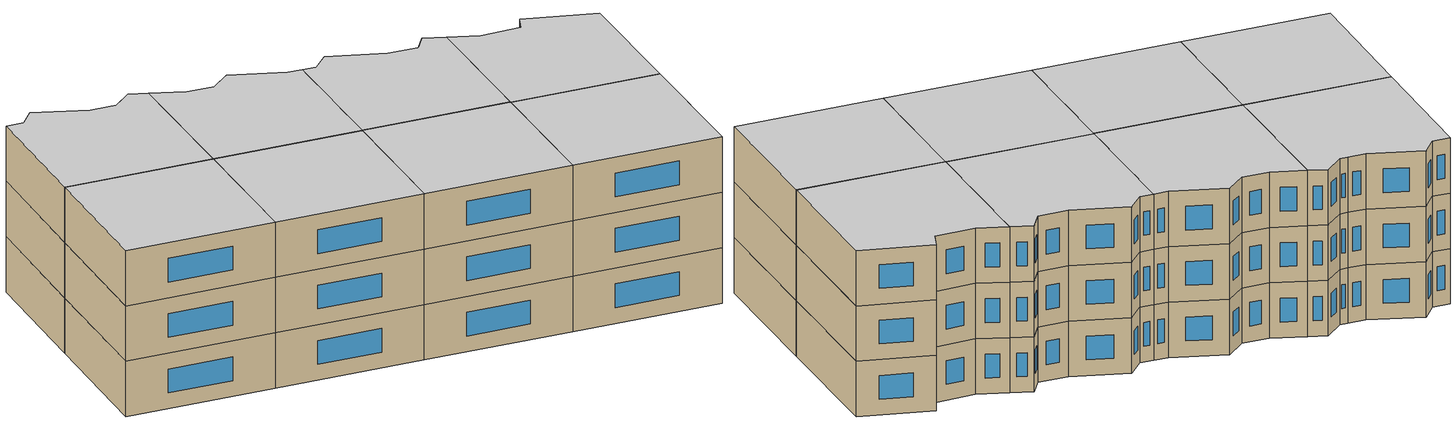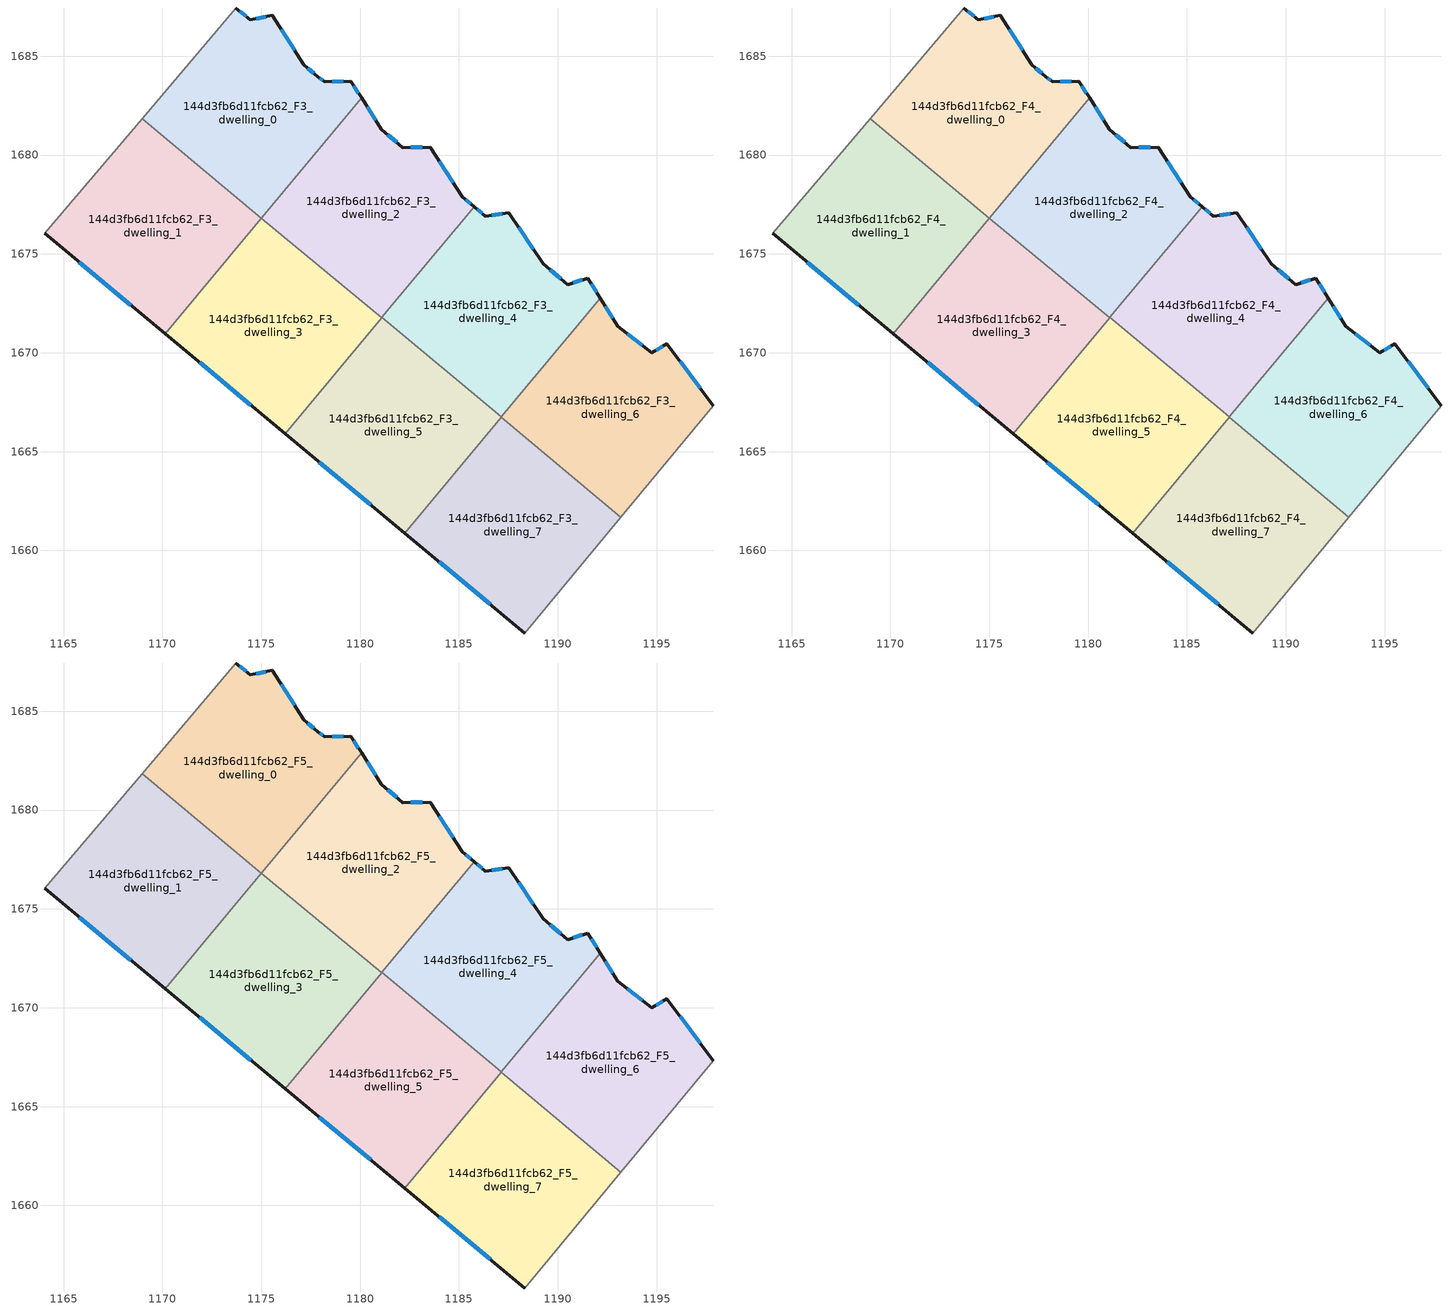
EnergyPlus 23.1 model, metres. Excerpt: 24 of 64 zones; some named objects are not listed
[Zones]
144d3fb6d11fcb62_F3_dwelling_0
 floor to 144d3fb6d11fcb62_F2_dwelling_0 (EU_floor_Construction): 1179.53,1683.74 1180.07,1682.89 1175.01,1676.82 1168.97,1681.85 1173.71,1687.44 1174.43,1686.84 1175.54,1687.08 1177.15,1684.58 1177.87,1683.97 1178.2,1683.7 z9
 wall outside (EU_wall_Construction): 1180.07,1682.89 1179.53,1683.74 1178.2,1683.7 1177.87,1683.97 1177.15,1684.58 1175.54,1687.08 1174.43,1686.84 1173.71,1687.44 z9:12
 wall to 144d3fb6d11fcb62_F3_dwelling_2 (EU_wall_Construction): 1175.01,1676.82 1180.07,1682.89 z9:12
 wall to 144d3fb6d11fcb62_F3_dwelling_1 (EU_wall_Construction): 1168.97,1681.85 1175.01,1676.82 z9:12
 wall adiabatic (EU_wall_Construction): 1173.71,1687.44 1168.97,1681.85 z9:12
 window (EU_Window_Construction): 1178.11,1683.78 1177.96,1683.89 / 1179.15,1683.73 1178.58,1683.71 / 1179.92,1683.14 1179.69,1683.5 / 1174.23,1687.01 1173.92,1687.27 / 1175.23,1687.01 1174.75,1686.91 / 1176.69,1685.29 1176,1686.37 / 1177.66,1684.14 1177.35,1684.41 z9.86:11.14
144d3fb6d11fcb62_F3_dwelling_1
 floor to 144d3fb6d11fcb62_F2_dwelling_1 (EU_floor_Construction): 1175.01,1676.82 1170.14,1670.96 1164.04,1676.04 1168.97,1681.85 z9
 wall outside (EU_wall_Construction): 1164.04,1676.04 1170.14,1670.96 z9:12
 wall to 144d3fb6d11fcb62_F3_dwelling_3 (EU_wall_Construction): 1170.14,1670.96 1175.01,1676.82 z9:12
 wall adiabatic (EU_wall_Construction): 1168.97,1681.85 1164.04,1676.04 z9:12
 window (EU_Window_Construction): 1165.79,1674.59 1168.4,1672.42 z9.86:11.14
144d3fb6d11fcb62_F3_dwelling_2
 floor to 144d3fb6d11fcb62_F2_dwelling_2 (EU_floor_Construction): 1183.54,1680.41 1185.17,1677.89 1185.77,1677.39 1181.08,1671.76 1175.01,1676.82 1180.07,1682.89 1181.08,1681.31 1182.17,1680.38 z9
 wall outside (EU_wall_Construction): 1185.77,1677.39 1185.17,1677.89 1183.54,1680.41 1182.17,1680.38 1181.08,1681.31 1180.07,1682.89 z9:12
 wall to 144d3fb6d11fcb62_F3_dwelling_3 (EU_wall_Construction): 1175.01,1676.82 1181.08,1671.76 z9:12
 wall to 144d3fb6d11fcb62_F3_dwelling_4 (EU_wall_Construction): 1181.1,1671.79 1185.77,1677.39 z9:12
 wall to 144d3fb6d11fcb62_F3_dwelling_5 (EU_wall_Construction): 1181.08,1671.76 1181.1,1671.79 z9:12
 window (EU_Window_Construction): 1185.6,1677.53 1185.34,1677.75 / 1180.79,1681.76 1180.36,1682.44 / 1181.86,1680.65 1181.39,1681.04 / 1183.15,1680.4 1182.56,1680.39 / 1184.71,1678.61 1184,1679.69 z9.86:11.14
144d3fb6d11fcb62_F3_dwelling_3
 floor to 144d3fb6d11fcb62_F2_dwelling_3 (EU_floor_Construction): 1181.08,1671.76 1176.21,1665.91 1170.14,1670.96 1175.01,1676.82 z9
 wall outside (EU_wall_Construction): 1170.14,1670.96 1176.21,1665.91 z9:12
 wall to 144d3fb6d11fcb62_F3_dwelling_5 (EU_wall_Construction): 1176.21,1665.91 1181.08,1671.76 z9:12
 window (EU_Window_Construction): 1171.88,1669.52 1174.48,1667.36 z9.86:11.14
144d3fb6d11fcb62_F3_dwelling_4
 floor to 144d3fb6d11fcb62_F2_dwelling_4 (EU_floor_Construction): 1191.52,1673.78 1192.15,1672.76 1187.15,1666.75 1181.1,1671.79 1185.77,1677.39 1186.33,1676.92 1187.52,1677.08 1189.25,1674.49 1190.5,1673.45 z9
 wall outside (EU_wall_Construction): 1192.15,1672.76 1191.52,1673.78 1190.5,1673.45 1189.25,1674.49 1187.52,1677.08 1186.33,1676.92 1185.77,1677.39 z9:12
 wall to 144d3fb6d11fcb62_F3_dwelling_5 (EU_wall_Construction): 1181.1,1671.79 1187.15,1666.75 z9:12
 wall to 144d3fb6d11fcb62_F3_dwelling_6 (EU_wall_Construction): 1187.15,1666.75 1192.15,1672.76 z9:12
 window (EU_Window_Construction): 1191.23,1673.68 1190.79,1673.54 / 1191.97,1673.05 1191.7,1673.49 / 1186.17,1677.05 1185.93,1677.26 / 1187.18,1677.04 1186.67,1676.97 / 1188.76,1675.23 1188.02,1676.34 / 1190.14,1673.75 1189.61,1674.2 z9.86:11.14
144d3fb6d11fcb62_F3_dwelling_5
 floor to 144d3fb6d11fcb62_F2_dwelling_5 (EU_floor_Construction): 1187.15,1666.75 1182.26,1660.88 1176.21,1665.91 1181.1,1671.79 z9
 wall outside (EU_wall_Construction): 1176.21,1665.91 1182.26,1660.88 z9:12
 wall to 144d3fb6d11fcb62_F3_dwelling_7 (EU_wall_Construction): 1182.26,1660.88 1187.13,1666.73 z9:12
 wall to 144d3fb6d11fcb62_F3_dwelling_6 (EU_wall_Construction): 1187.13,1666.73 1187.15,1666.75 z9:12
 window (EU_Window_Construction): 1177.94,1664.47 1180.53,1662.32 z9.86:11.14
144d3fb6d11fcb62_F3_dwelling_6
 floor to 144d3fb6d11fcb62_F2_dwelling_6 (EU_floor_Construction): 1195.52,1670.46 1197.87,1667.31 1193.19,1661.68 1187.13,1666.73 1192.15,1672.76 1193.03,1671.35 1194.76,1670 z9
 wall outside (EU_wall_Construction): 1197.87,1667.31 1195.52,1670.46 1194.76,1670 1193.03,1671.35 1192.15,1672.76 z9:12
 wall adiabatic (EU_wall_Construction): 1193.19,1661.68 1197.87,1667.31 z9:12
 wall to 144d3fb6d11fcb62_F3_dwelling_7 (EU_wall_Construction): 1187.13,1666.73 1193.19,1661.68 z9:12
 window (EU_Window_Construction): 1192.78,1671.75 1192.4,1672.36 / 1194.27,1670.38 1193.52,1670.96 / 1195.3,1670.33 1194.98,1670.13 / 1197.2,1668.21 1196.19,1669.56 z9.86:11.14
144d3fb6d11fcb62_F3_dwelling_7
 floor to 144d3fb6d11fcb62_F2_dwelling_7 (EU_floor_Construction): 1193.19,1661.68 1188.33,1655.83 1182.26,1660.88 1187.13,1666.73 z9
 wall outside (EU_wall_Construction): 1182.26,1660.88 1188.33,1655.83 z9:12
 wall adiabatic (EU_wall_Construction): 1188.33,1655.83 1193.19,1661.68 z9:12
 window (EU_Window_Construction): 1183.99,1659.44 1186.59,1657.27 z9.86:11.14
144d3fb6d11fcb62_F4_dwelling_0
 floor to 144d3fb6d11fcb62_F3_dwelling_0 (EU_floor_Construction): 1179.53,1683.74 1180.07,1682.89 1175.01,1676.82 1168.97,1681.85 1173.71,1687.44 1174.43,1686.84 1175.54,1687.08 1177.15,1684.58 1177.87,1683.97 1178.2,1683.7 z12
 wall outside (EU_wall_Construction): 1180.07,1682.89 1179.53,1683.74 1178.2,1683.7 1177.87,1683.97 1177.15,1684.58 1175.54,1687.08 1174.43,1686.84 1173.71,1687.44 z12:15
 wall to 144d3fb6d11fcb62_F4_dwelling_2 (EU_wall_Construction): 1175.01,1676.82 1180.07,1682.89 z12:15
 wall to 144d3fb6d11fcb62_F4_dwelling_1 (EU_wall_Construction): 1168.97,1681.85 1175.01,1676.82 z12:15
 wall adiabatic (EU_wall_Construction): 1173.71,1687.44 1168.97,1681.85 z12:15
 window (EU_Window_Construction): 1178.11,1683.78 1177.96,1683.89 / 1179.15,1683.73 1178.58,1683.71 / 1179.92,1683.14 1179.69,1683.5 / 1174.23,1687.01 1173.92,1687.27 / 1175.23,1687.01 1174.75,1686.91 / 1176.69,1685.29 1176,1686.37 / 1177.66,1684.14 1177.35,1684.41 z12.86:14.14
144d3fb6d11fcb62_F4_dwelling_1
 floor to 144d3fb6d11fcb62_F3_dwelling_1 (EU_floor_Construction): 1175.01,1676.82 1170.14,1670.96 1164.04,1676.04 1168.97,1681.85 z12
 wall outside (EU_wall_Construction): 1164.04,1676.04 1170.14,1670.96 z12:15
 wall to 144d3fb6d11fcb62_F4_dwelling_3 (EU_wall_Construction): 1170.14,1670.96 1175.01,1676.82 z12:15
 wall adiabatic (EU_wall_Construction): 1168.97,1681.85 1164.04,1676.04 z12:15
 window (EU_Window_Construction): 1165.79,1674.59 1168.4,1672.42 z12.86:14.14
144d3fb6d11fcb62_F4_dwelling_2
 floor to 144d3fb6d11fcb62_F3_dwelling_2 (EU_floor_Construction): 1183.54,1680.41 1185.17,1677.89 1185.77,1677.39 1181.08,1671.76 1175.01,1676.82 1180.07,1682.89 1181.08,1681.31 1182.17,1680.38 z12
 wall outside (EU_wall_Construction): 1185.77,1677.39 1185.17,1677.89 1183.54,1680.41 1182.17,1680.38 1181.08,1681.31 1180.07,1682.89 z12:15
 wall to 144d3fb6d11fcb62_F4_dwelling_3 (EU_wall_Construction): 1175.01,1676.82 1181.08,1671.76 z12:15
 wall to 144d3fb6d11fcb62_F4_dwelling_4 (EU_wall_Construction): 1181.1,1671.79 1185.77,1677.39 z12:15
 wall to 144d3fb6d11fcb62_F4_dwelling_5 (EU_wall_Construction): 1181.08,1671.76 1181.1,1671.79 z12:15
 window (EU_Window_Construction): 1185.6,1677.53 1185.34,1677.75 / 1180.79,1681.76 1180.36,1682.44 / 1181.86,1680.65 1181.39,1681.04 / 1183.15,1680.4 1182.56,1680.39 / 1184.71,1678.61 1184,1679.69 z12.86:14.14
144d3fb6d11fcb62_F4_dwelling_3
 floor to 144d3fb6d11fcb62_F3_dwelling_3 (EU_floor_Construction): 1181.08,1671.76 1176.21,1665.91 1170.14,1670.96 1175.01,1676.82 z12
 wall outside (EU_wall_Construction): 1170.14,1670.96 1176.21,1665.91 z12:15
 wall to 144d3fb6d11fcb62_F4_dwelling_5 (EU_wall_Construction): 1176.21,1665.91 1181.08,1671.76 z12:15
 window (EU_Window_Construction): 1171.88,1669.52 1174.48,1667.36 z12.86:14.14
144d3fb6d11fcb62_F4_dwelling_4
 floor to 144d3fb6d11fcb62_F3_dwelling_4 (EU_floor_Construction): 1191.52,1673.78 1192.15,1672.76 1187.15,1666.75 1181.1,1671.79 1185.77,1677.39 1186.33,1676.92 1187.52,1677.08 1189.25,1674.49 1190.5,1673.45 z12
 wall outside (EU_wall_Construction): 1192.15,1672.76 1191.52,1673.78 1190.5,1673.45 1189.25,1674.49 1187.52,1677.08 1186.33,1676.92 1185.77,1677.39 z12:15
 wall to 144d3fb6d11fcb62_F4_dwelling_5 (EU_wall_Construction): 1181.1,1671.79 1187.15,1666.75 z12:15
 wall to 144d3fb6d11fcb62_F4_dwelling_6 (EU_wall_Construction): 1187.15,1666.75 1192.15,1672.76 z12:15
 window (EU_Window_Construction): 1191.23,1673.68 1190.79,1673.54 / 1191.97,1673.05 1191.7,1673.49 / 1186.17,1677.05 1185.93,1677.26 / 1187.18,1677.04 1186.67,1676.97 / 1188.76,1675.23 1188.02,1676.34 / 1190.14,1673.75 1189.61,1674.2 z12.86:14.14
144d3fb6d11fcb62_F4_dwelling_5
 floor to 144d3fb6d11fcb62_F3_dwelling_5 (EU_floor_Construction): 1187.15,1666.75 1182.26,1660.88 1176.21,1665.91 1181.1,1671.79 z12
 wall outside (EU_wall_Construction): 1176.21,1665.91 1182.26,1660.88 z12:15
 wall to 144d3fb6d11fcb62_F4_dwelling_7 (EU_wall_Construction): 1182.26,1660.88 1187.13,1666.73 z12:15
 wall to 144d3fb6d11fcb62_F4_dwelling_6 (EU_wall_Construction): 1187.13,1666.73 1187.15,1666.75 z12:15
 window (EU_Window_Construction): 1177.94,1664.47 1180.53,1662.32 z12.86:14.14
144d3fb6d11fcb62_F4_dwelling_6
 floor to 144d3fb6d11fcb62_F3_dwelling_6 (EU_floor_Construction): 1195.52,1670.46 1197.87,1667.31 1193.19,1661.68 1187.13,1666.73 1192.15,1672.76 1193.03,1671.35 1194.76,1670 z12
 wall outside (EU_wall_Construction): 1197.87,1667.31 1195.52,1670.46 1194.76,1670 1193.03,1671.35 1192.15,1672.76 z12:15
 wall adiabatic (EU_wall_Construction): 1193.19,1661.68 1197.87,1667.31 z12:15
 wall to 144d3fb6d11fcb62_F4_dwelling_7 (EU_wall_Construction): 1187.13,1666.73 1193.19,1661.68 z12:15
 window (EU_Window_Construction): 1192.78,1671.75 1192.4,1672.36 / 1194.27,1670.38 1193.52,1670.96 / 1195.3,1670.33 1194.98,1670.13 / 1197.2,1668.21 1196.19,1669.56 z12.86:14.14
144d3fb6d11fcb62_F4_dwelling_7
 floor to 144d3fb6d11fcb62_F3_dwelling_7 (EU_floor_Construction): 1193.19,1661.68 1188.33,1655.83 1182.26,1660.88 1187.13,1666.73 z12
 wall outside (EU_wall_Construction): 1182.26,1660.88 1188.33,1655.83 z12:15
 wall adiabatic (EU_wall_Construction): 1188.33,1655.83 1193.19,1661.68 z12:15
 window (EU_Window_Construction): 1183.99,1659.44 1186.59,1657.27 z12.86:14.14
144d3fb6d11fcb62_F5_dwelling_0
 floor to 144d3fb6d11fcb62_F4_dwelling_0 (EU_floor_Construction): 1179.53,1683.74 1180.07,1682.89 1175.01,1676.82 1168.97,1681.85 1173.71,1687.44 1174.43,1686.84 1175.54,1687.08 1177.15,1684.58 1177.87,1683.97 1178.2,1683.7 z15
 wall outside (EU_wall_Construction): 1180.07,1682.89 1179.53,1683.74 1178.2,1683.7 1177.87,1683.97 1177.15,1684.58 1175.54,1687.08 1174.43,1686.84 1173.71,1687.44 z15:18
 wall to 144d3fb6d11fcb62_F5_dwelling_2 (EU_wall_Construction): 1175.01,1676.82 1180.07,1682.89 z15:18
 wall to 144d3fb6d11fcb62_F5_dwelling_1 (EU_wall_Construction): 1168.97,1681.85 1175.01,1676.82 z15:18
 wall adiabatic (EU_wall_Construction): 1173.71,1687.44 1168.97,1681.85 z15:18
 window (EU_Window_Construction): 1178.11,1683.78 1177.96,1683.89 / 1179.15,1683.73 1178.58,1683.71 / 1179.92,1683.14 1179.69,1683.5 / 1174.23,1687.01 1173.92,1687.27 / 1175.23,1687.01 1174.75,1686.91 / 1176.69,1685.29 1176,1686.37 / 1177.66,1684.14 1177.35,1684.41 z15.86:17.14
 ceiling to 144d3fb6d11fcb62_F6_dwelling_0 (EU_floor_Construction): 1175.01,1676.82 1180.07,1682.89 1179.53,1683.74 1178.2,1683.7 1177.87,1683.97 1177.15,1684.58 1175.54,1687.08 1174.43,1686.84 1173.71,1687.44 1168.97,1681.85 z18
144d3fb6d11fcb62_F5_dwelling_1
 floor to 144d3fb6d11fcb62_F4_dwelling_1 (EU_floor_Construction): 1175.01,1676.82 1170.14,1670.96 1164.04,1676.04 1168.97,1681.85 z15
 wall outside (EU_wall_Construction): 1164.04,1676.04 1170.14,1670.96 z15:18
 wall to 144d3fb6d11fcb62_F5_dwelling_3 (EU_wall_Construction): 1170.14,1670.96 1175.01,1676.82 z15:18
 wall adiabatic (EU_wall_Construction): 1168.97,1681.85 1164.04,1676.04 z15:18
 window (EU_Window_Construction): 1165.79,1674.59 1168.4,1672.42 z15.86:17.14
 ceiling to 144d3fb6d11fcb62_F6_dwelling_1 (EU_floor_Construction): 1170.14,1670.96 1175.01,1676.82 1168.97,1681.85 1164.04,1676.04 z18
144d3fb6d11fcb62_F5_dwelling_2
 floor to 144d3fb6d11fcb62_F4_dwelling_2 (EU_floor_Construction): 1183.54,1680.41 1185.17,1677.89 1185.77,1677.39 1181.08,1671.76 1175.01,1676.82 1180.07,1682.89 1181.08,1681.31 1182.17,1680.38 z15
 wall outside (EU_wall_Construction): 1185.77,1677.39 1185.17,1677.89 1183.54,1680.41 1182.17,1680.38 1181.08,1681.31 1180.07,1682.89 z15:18
 wall to 144d3fb6d11fcb62_F5_dwelling_3 (EU_wall_Construction): 1175.01,1676.82 1181.08,1671.76 z15:18
 wall to 144d3fb6d11fcb62_F5_dwelling_4 (EU_wall_Construction): 1181.1,1671.79 1185.77,1677.39 z15:18
 wall to 144d3fb6d11fcb62_F5_dwelling_5 (EU_wall_Construction): 1181.08,1671.76 1181.1,1671.79 z15:18
 window (EU_Window_Construction): 1185.6,1677.53 1185.34,1677.75 / 1180.79,1681.76 1180.36,1682.44 / 1181.86,1680.65 1181.39,1681.04 / 1183.15,1680.4 1182.56,1680.39 / 1184.71,1678.61 1184,1679.69 z15.86:17.14
 ceiling to 144d3fb6d11fcb62_F6_dwelling_2 (EU_floor_Construction): 1181.08,1671.76 1185.77,1677.39 1185.17,1677.89 1183.54,1680.41 1182.17,1680.38 1181.08,1681.31 1180.07,1682.89 1175.01,1676.82 z18
144d3fb6d11fcb62_F5_dwelling_3
 floor to 144d3fb6d11fcb62_F4_dwelling_3 (EU_floor_Construction): 1181.08,1671.76 1176.21,1665.91 1170.14,1670.96 1175.01,1676.82 z15
 wall outside (EU_wall_Construction): 1170.14,1670.96 1176.21,1665.91 z15:18
 wall to 144d3fb6d11fcb62_F5_dwelling_5 (EU_wall_Construction): 1176.21,1665.91 1181.08,1671.76 z15:18
 window (EU_Window_Construction): 1171.88,1669.52 1174.48,1667.36 z15.86:17.14
 ceiling to 144d3fb6d11fcb62_F6_dwelling_3 (EU_floor_Construction): 1176.21,1665.91 1181.08,1671.76 1175.01,1676.82 1170.14,1670.96 z18
144d3fb6d11fcb62_F5_dwelling_4
 floor to 144d3fb6d11fcb62_F4_dwelling_4 (EU_floor_Construction): 1191.52,1673.78 1192.15,1672.76 1187.15,1666.75 1181.1,1671.79 1185.77,1677.39 1186.33,1676.92 1187.52,1677.08 1189.25,1674.49 1190.5,1673.45 z15
 wall outside (EU_wall_Construction): 1192.15,1672.76 1191.52,1673.78 1190.5,1673.45 1189.25,1674.49 1187.52,1677.08 1186.33,1676.92 1185.77,1677.39 z15:18
 wall to 144d3fb6d11fcb62_F5_dwelling_5 (EU_wall_Construction): 1181.1,1671.79 1187.15,1666.75 z15:18
 wall to 144d3fb6d11fcb62_F5_dwelling_6 (EU_wall_Construction): 1187.15,1666.75 1192.15,1672.76 z15:18
 window (EU_Window_Construction): 1191.23,1673.68 1190.79,1673.54 / 1191.97,1673.05 1191.7,1673.49 / 1186.17,1677.05 1185.93,1677.26 / 1187.18,1677.04 1186.67,1676.97 / 1188.76,1675.23 1188.02,1676.34 / 1190.14,1673.75 1189.61,1674.2 z15.86:17.14
 ceiling to 144d3fb6d11fcb62_F6_dwelling_4 (EU_floor_Construction): 1187.15,1666.75 1192.15,1672.76 1191.52,1673.78 1190.5,1673.45 1189.25,1674.49 1187.52,1677.08 1186.33,1676.92 1185.77,1677.39 1181.1,1671.79 z18
144d3fb6d11fcb62_F5_dwelling_5
 floor to 144d3fb6d11fcb62_F4_dwelling_5 (EU_floor_Construction): 1187.15,1666.75 1182.26,1660.88 1176.21,1665.91 1181.1,1671.79 z15
 wall outside (EU_wall_Construction): 1176.21,1665.91 1182.26,1660.88 z15:18
 wall to 144d3fb6d11fcb62_F5_dwelling_7 (EU_wall_Construction): 1182.26,1660.88 1187.13,1666.73 z15:18
 wall to 144d3fb6d11fcb62_F5_dwelling_6 (EU_wall_Construction): 1187.13,1666.73 1187.15,1666.75 z15:18
 window (EU_Window_Construction): 1177.94,1664.47 1180.53,1662.32 z15.86:17.14
 ceiling to 144d3fb6d11fcb62_F6_dwelling_5 (EU_floor_Construction): 1182.26,1660.88 1187.15,1666.75 1181.1,1671.79 1176.21,1665.91 z18
144d3fb6d11fcb62_F5_dwelling_6
 floor to 144d3fb6d11fcb62_F4_dwelling_6 (EU_floor_Construction): 1195.52,1670.46 1197.87,1667.31 1193.19,1661.68 1187.13,1666.73 1192.15,1672.76 1193.03,1671.35 1194.76,1670 z15
 wall outside (EU_wall_Construction): 1197.87,1667.31 1195.52,1670.46 1194.76,1670 1193.03,1671.35 1192.15,1672.76 z15:18
 wall adiabatic (EU_wall_Construction): 1193.19,1661.68 1197.87,1667.31 z15:18
 wall to 144d3fb6d11fcb62_F5_dwelling_7 (EU_wall_Construction): 1187.13,1666.73 1193.19,1661.68 z15:18
 window (EU_Window_Construction): 1192.78,1671.75 1192.4,1672.36 / 1194.27,1670.38 1193.52,1670.96 / 1195.3,1670.33 1194.98,1670.13 / 1197.2,1668.21 1196.19,1669.56 z15.86:17.14
 ceiling to 144d3fb6d11fcb62_F6_dwelling_6 (EU_floor_Construction): 1193.19,1661.68 1197.87,1667.31 1195.52,1670.46 1194.76,1670 1193.03,1671.35 1192.15,1672.76 1187.13,1666.73 z18
144d3fb6d11fcb62_F5_dwelling_7
 floor to 144d3fb6d11fcb62_F4_dwelling_7 (EU_floor_Construction): 1193.19,1661.68 1188.33,1655.83 1182.26,1660.88 1187.13,1666.73 z15
 wall outside (EU_wall_Construction): 1182.26,1660.88 1188.33,1655.83 z15:18
 wall adiabatic (EU_wall_Construction): 1188.33,1655.83 1193.19,1661.68 z15:18
 window (EU_Window_Construction): 1183.99,1659.44 1186.59,1657.27 z15.86:17.14
 ceiling to 144d3fb6d11fcb62_F6_dwelling_7 (EU_floor_Construction): 1188.33,1655.83 1193.19,1661.68 1187.13,1666.73 1182.26,1660.88 z18
[Building]
EU S2 Campaign: North Axis=0; Terrain=City; Solar Distribution=FullExterior
[Site:Location]
Helsinki-Vantaa.AP: Latitude=60.317; Longitude=24.963; Time Zone=2; Elevation=54.6
[SizingPeriod:WeatherFileDays]
AnnualSizingPeriod: Begin Month=1; Begin Day of Month=1; End Month=12; End Day of Month=31; Day of Week for Start Day=Monday; Use Weather File Daylight Saving Period=No; Use Weather File Rain and Snow Indicators=No
[MATERIAL]
EU_InternalMass_Material: Roughness=MediumRough; Thickness=0.1; Conductivity=1; Density=1800; Specific Heat=900; Thermal Absorptance=0.9; Solar Absorptance=0.7; Visible Absorptance=0.7
[MATERIAL:NOMASS] Roughness=MediumRough; Thermal Absorptance=0.9; Solar Absorptance=0.7; Visible Absorptance=0.7
Name | Thermal Resistance
EU_wall_NoMass | 1.10183
EU_floor_NoMass | 1.70606
[WINDOWMATERIAL:SIMPLEGLAZINGSYSTEM]
EU_Window_SimpleGlazing: UFactor=3.11035; Solar Heat Gain Coefficient=0.8; Visible Transmittance=0.8
[CONSTRUCTION]
EU_wall_Construction: EU_wall_NoMass
EU_floor_Construction: EU_floor_NoMass
EU_Window_Construction: EU_Window_SimpleGlazing
EU_InternalMass_Construction: EU_InternalMass_Material
[ZONE] Type=1; Multiplier=1; Ceiling Height=autocalculate; Floor Area=autocalculate; Part of Total Floor Area=Yes
Name | Volume
144d3fb6d11fcb62_F3_dwelling_0; 144d3fb6d11fcb62_F4_dwelling_0; 144d3fb6d11fcb62_F5_dwelling_0 | 180.365
144d3fb6d11fcb62_F3_dwelling_1; 144d3fb6d11fcb62_F4_dwelling_1; 144d3fb6d11fcb62_F5_dwelling_1 | 180.378
144d3fb6d11fcb62_F3_dwelling_2; 144d3fb6d11fcb62_F4_dwelling_2; 144d3fb6d11fcb62_F5_dwelling_2 | 180.361
144d3fb6d11fcb62_F3_dwelling_3; 144d3fb6d11fcb62_F4_dwelling_3; 144d3fb6d11fcb62_F5_dwelling_3 | 180.387
144d3fb6d11fcb62_F3_dwelling_4; 144d3fb6d11fcb62_F4_dwelling_4; 144d3fb6d11fcb62_F5_dwelling_4 | 180.363
144d3fb6d11fcb62_F3_dwelling_5; 144d3fb6d11fcb62_F4_dwelling_5; 144d3fb6d11fcb62_F5_dwelling_5 | 180.346
144d3fb6d11fcb62_F3_dwelling_6; 144d3fb6d11fcb62_F4_dwelling_6; 144d3fb6d11fcb62_F5_dwelling_6 | 180.385
144d3fb6d11fcb62_F3_dwelling_7; 144d3fb6d11fcb62_F4_dwelling_7; 144d3fb6d11fcb62_F5_dwelling_7 | 180.382
[INTERNALMASS] Construction=EU_InternalMass_Construction
Name | Zone or ZoneList | Surface Area
144d3fb6d11fcb62_F3_dwelling_0_EU_InternalMass | 144d3fb6d11fcb62_F3_dwelling_0 | 60.1223
144d3fb6d11fcb62_F3_dwelling_1_EU_InternalMass | 144d3fb6d11fcb62_F3_dwelling_1 | 60.1259
144d3fb6d11fcb62_F3_dwelling_2_EU_InternalMass | 144d3fb6d11fcb62_F3_dwelling_2 | 60.1208
144d3fb6d11fcb62_F3_dwelling_3_EU_InternalMass | 144d3fb6d11fcb62_F3_dwelling_3 | 60.1291
144d3fb6d11fcb62_F3_dwelling_4_EU_InternalMass | 144d3fb6d11fcb62_F3_dwelling_4 | 60.121
144d3fb6d11fcb62_F3_dwelling_5_EU_InternalMass | 144d3fb6d11fcb62_F3_dwelling_5 | 60.1152
144d3fb6d11fcb62_F3_dwelling_6_EU_InternalMass | 144d3fb6d11fcb62_F3_dwelling_6 | 60.1282
144d3fb6d11fcb62_F3_dwelling_7_EU_InternalMass | 144d3fb6d11fcb62_F3_dwelling_7 | 60.1269
144d3fb6d11fcb62_F4_dwelling_0_EU_InternalMass | 144d3fb6d11fcb62_F4_dwelling_0 | 60.1223
144d3fb6d11fcb62_F4_dwelling_1_EU_InternalMass | 144d3fb6d11fcb62_F4_dwelling_1 | 60.1259
144d3fb6d11fcb62_F4_dwelling_2_EU_InternalMass | 144d3fb6d11fcb62_F4_dwelling_2 | 60.1208
144d3fb6d11fcb62_F4_dwelling_3_EU_InternalMass | 144d3fb6d11fcb62_F4_dwelling_3 | 60.1291
144d3fb6d11fcb62_F4_dwelling_4_EU_InternalMass | 144d3fb6d11fcb62_F4_dwelling_4 | 60.121
144d3fb6d11fcb62_F4_dwelling_5_EU_InternalMass | 144d3fb6d11fcb62_F4_dwelling_5 | 60.1152
144d3fb6d11fcb62_F4_dwelling_6_EU_InternalMass | 144d3fb6d11fcb62_F4_dwelling_6 | 60.1282
144d3fb6d11fcb62_F4_dwelling_7_EU_InternalMass | 144d3fb6d11fcb62_F4_dwelling_7 | 60.1269
144d3fb6d11fcb62_F5_dwelling_0_EU_InternalMass | 144d3fb6d11fcb62_F5_dwelling_0 | 60.1223
144d3fb6d11fcb62_F5_dwelling_1_EU_InternalMass | 144d3fb6d11fcb62_F5_dwelling_1 | 60.1259
144d3fb6d11fcb62_F5_dwelling_2_EU_InternalMass | 144d3fb6d11fcb62_F5_dwelling_2 | 60.1208
144d3fb6d11fcb62_F5_dwelling_3_EU_InternalMass | 144d3fb6d11fcb62_F5_dwelling_3 | 60.1291
144d3fb6d11fcb62_F5_dwelling_4_EU_InternalMass | 144d3fb6d11fcb62_F5_dwelling_4 | 60.121
144d3fb6d11fcb62_F5_dwelling_5_EU_InternalMass | 144d3fb6d11fcb62_F5_dwelling_5 | 60.1152
144d3fb6d11fcb62_F5_dwelling_6_EU_InternalMass | 144d3fb6d11fcb62_F5_dwelling_6 | 60.1282
144d3fb6d11fcb62_F5_dwelling_7_EU_InternalMass | 144d3fb6d11fcb62_F5_dwelling_7 | 60.1269
[OTHEREQUIPMENT] Fuel Type=Electricity; Design Level Calculation Method=Watts/Area; Power per Zone Floor Area=1; Fraction Latent=0; Fraction Radiant=0; Fraction Lost=0; Carbon Dioxide Generation Rate=0; EndUse Subcategory=EU_Step8_InternalGains
Name | Zone or ZoneList or Space or SpaceList | Schedule
EU_Step8_InternalGain_144d3fb6d11fcb62_F3_dwelling_0_f000 | 144d3fb6d11fcb62_F3_dwelling_0 | EU_Step8_GainSchedule_144d3fb6d11fcb62_F3_dwelling_0_f000
EU_Step8_InternalGain_144d3fb6d11fcb62_F3_dwelling_1_f000 | 144d3fb6d11fcb62_F3_dwelling_1 | EU_Step8_GainSchedule_144d3fb6d11fcb62_F3_dwelling_1_f000
EU_Step8_InternalGain_144d3fb6d11fcb62_F3_dwelling_2_f000 | 144d3fb6d11fcb62_F3_dwelling_2 | EU_Step8_GainSchedule_144d3fb6d11fcb62_F3_dwelling_2_f000
EU_Step8_InternalGain_144d3fb6d11fcb62_F3_dwelling_3_f000 | 144d3fb6d11fcb62_F3_dwelling_3 | EU_Step8_GainSchedule_144d3fb6d11fcb62_F3_dwelling_3_f000
EU_Step8_InternalGain_144d3fb6d11fcb62_F3_dwelling_4_f000 | 144d3fb6d11fcb62_F3_dwelling_4 | EU_Step8_GainSchedule_144d3fb6d11fcb62_F3_dwelling_4_f000
EU_Step8_InternalGain_144d3fb6d11fcb62_F3_dwelling_5_f000 | 144d3fb6d11fcb62_F3_dwelling_5 | EU_Step8_GainSchedule_144d3fb6d11fcb62_F3_dwelling_5_f000
EU_Step8_InternalGain_144d3fb6d11fcb62_F3_dwelling_6_f000 | 144d3fb6d11fcb62_F3_dwelling_6 | EU_Step8_GainSchedule_144d3fb6d11fcb62_F3_dwelling_6_f000
EU_Step8_InternalGain_144d3fb6d11fcb62_F3_dwelling_7_f000 | 144d3fb6d11fcb62_F3_dwelling_7 | EU_Step8_GainSchedule_144d3fb6d11fcb62_F3_dwelling_7_f000
EU_Step8_InternalGain_144d3fb6d11fcb62_F4_dwelling_0_f000 | 144d3fb6d11fcb62_F4_dwelling_0 | EU_Step8_GainSchedule_144d3fb6d11fcb62_F4_dwelling_0_f000
EU_Step8_InternalGain_144d3fb6d11fcb62_F4_dwelling_1_f000 | 144d3fb6d11fcb62_F4_dwelling_1 | EU_Step8_GainSchedule_144d3fb6d11fcb62_F4_dwelling_1_f000
EU_Step8_InternalGain_144d3fb6d11fcb62_F4_dwelling_2_f000 | 144d3fb6d11fcb62_F4_dwelling_2 | EU_Step8_GainSchedule_144d3fb6d11fcb62_F4_dwelling_2_f000
EU_Step8_InternalGain_144d3fb6d11fcb62_F4_dwelling_3_f000 | 144d3fb6d11fcb62_F4_dwelling_3 | EU_Step8_GainSchedule_144d3fb6d11fcb62_F4_dwelling_3_f000
EU_Step8_InternalGain_144d3fb6d11fcb62_F4_dwelling_4_f000 | 144d3fb6d11fcb62_F4_dwelling_4 | EU_Step8_GainSchedule_144d3fb6d11fcb62_F4_dwelling_4_f000
EU_Step8_InternalGain_144d3fb6d11fcb62_F4_dwelling_5_f000 | 144d3fb6d11fcb62_F4_dwelling_5 | EU_Step8_GainSchedule_144d3fb6d11fcb62_F4_dwelling_5_f000
EU_Step8_InternalGain_144d3fb6d11fcb62_F4_dwelling_6_f000 | 144d3fb6d11fcb62_F4_dwelling_6 | EU_Step8_GainSchedule_144d3fb6d11fcb62_F4_dwelling_6_f000
EU_Step8_InternalGain_144d3fb6d11fcb62_F4_dwelling_7_f000 | 144d3fb6d11fcb62_F4_dwelling_7 | EU_Step8_GainSchedule_144d3fb6d11fcb62_F4_dwelling_7_f000
EU_Step8_InternalGain_144d3fb6d11fcb62_F5_dwelling_0_f000 | 144d3fb6d11fcb62_F5_dwelling_0 | EU_Step8_GainSchedule_144d3fb6d11fcb62_F5_dwelling_0_f000
EU_Step8_InternalGain_144d3fb6d11fcb62_F5_dwelling_1_f000 | 144d3fb6d11fcb62_F5_dwelling_1 | EU_Step8_GainSchedule_144d3fb6d11fcb62_F5_dwelling_1_f000
EU_Step8_InternalGain_144d3fb6d11fcb62_F5_dwelling_2_f000 | 144d3fb6d11fcb62_F5_dwelling_2 | EU_Step8_GainSchedule_144d3fb6d11fcb62_F5_dwelling_2_f000
EU_Step8_InternalGain_144d3fb6d11fcb62_F5_dwelling_3_f000 | 144d3fb6d11fcb62_F5_dwelling_3 | EU_Step8_GainSchedule_144d3fb6d11fcb62_F5_dwelling_3_f000
EU_Step8_InternalGain_144d3fb6d11fcb62_F5_dwelling_4_f000 | 144d3fb6d11fcb62_F5_dwelling_4 | EU_Step8_GainSchedule_144d3fb6d11fcb62_F5_dwelling_4_f000
EU_Step8_InternalGain_144d3fb6d11fcb62_F5_dwelling_5_f000 | 144d3fb6d11fcb62_F5_dwelling_5 | EU_Step8_GainSchedule_144d3fb6d11fcb62_F5_dwelling_5_f000
EU_Step8_InternalGain_144d3fb6d11fcb62_F5_dwelling_6_f000 | 144d3fb6d11fcb62_F5_dwelling_6 | EU_Step8_GainSchedule_144d3fb6d11fcb62_F5_dwelling_6_f000
EU_Step8_InternalGain_144d3fb6d11fcb62_F5_dwelling_7_f000 | 144d3fb6d11fcb62_F5_dwelling_7 | EU_Step8_GainSchedule_144d3fb6d11fcb62_F5_dwelling_7_f000
[ZONEVENTILATION:DESIGNFLOWRATE] Schedule=EU_AlwaysOn; Design Flow Rate Calculation Method=AirChanges/Hour; Air Changes per Hour=0.756316; Ventilation Type=Natural; Fan Pressure Rise=0; Fan Total Efficiency=1; Constant Term Coefficient=1; Temperature Term Coefficient=0; Velocity Term Coefficient=0; Velocity Squared Term Coefficient=0; Minimum Indoor Temperature=-100; Maximum Indoor Temperature=100; Delta Temperature=-100; Minimum Outdoor Temperature=-100; Maximum Outdoor Temperature=100; Maximum Wind Speed=40
Name | Zone or ZoneList or Space or SpaceList
EU_ConstantAir_144d3fb6d11fcb62_F3_dwelling_0 | 144d3fb6d11fcb62_F3_dwelling_0
EU_ConstantAir_144d3fb6d11fcb62_F3_dwelling_1 | 144d3fb6d11fcb62_F3_dwelling_1
EU_ConstantAir_144d3fb6d11fcb62_F3_dwelling_2 | 144d3fb6d11fcb62_F3_dwelling_2
EU_ConstantAir_144d3fb6d11fcb62_F3_dwelling_3 | 144d3fb6d11fcb62_F3_dwelling_3
EU_ConstantAir_144d3fb6d11fcb62_F3_dwelling_4 | 144d3fb6d11fcb62_F3_dwelling_4
EU_ConstantAir_144d3fb6d11fcb62_F3_dwelling_5 | 144d3fb6d11fcb62_F3_dwelling_5
EU_ConstantAir_144d3fb6d11fcb62_F3_dwelling_6 | 144d3fb6d11fcb62_F3_dwelling_6
EU_ConstantAir_144d3fb6d11fcb62_F3_dwelling_7 | 144d3fb6d11fcb62_F3_dwelling_7
EU_ConstantAir_144d3fb6d11fcb62_F4_dwelling_0 | 144d3fb6d11fcb62_F4_dwelling_0
EU_ConstantAir_144d3fb6d11fcb62_F4_dwelling_1 | 144d3fb6d11fcb62_F4_dwelling_1
EU_ConstantAir_144d3fb6d11fcb62_F4_dwelling_2 | 144d3fb6d11fcb62_F4_dwelling_2
EU_ConstantAir_144d3fb6d11fcb62_F4_dwelling_3 | 144d3fb6d11fcb62_F4_dwelling_3
EU_ConstantAir_144d3fb6d11fcb62_F4_dwelling_4 | 144d3fb6d11fcb62_F4_dwelling_4
EU_ConstantAir_144d3fb6d11fcb62_F4_dwelling_5 | 144d3fb6d11fcb62_F4_dwelling_5
EU_ConstantAir_144d3fb6d11fcb62_F4_dwelling_6 | 144d3fb6d11fcb62_F4_dwelling_6
EU_ConstantAir_144d3fb6d11fcb62_F4_dwelling_7 | 144d3fb6d11fcb62_F4_dwelling_7
EU_ConstantAir_144d3fb6d11fcb62_F5_dwelling_0 | 144d3fb6d11fcb62_F5_dwelling_0
EU_ConstantAir_144d3fb6d11fcb62_F5_dwelling_1 | 144d3fb6d11fcb62_F5_dwelling_1
EU_ConstantAir_144d3fb6d11fcb62_F5_dwelling_2 | 144d3fb6d11fcb62_F5_dwelling_2
EU_ConstantAir_144d3fb6d11fcb62_F5_dwelling_3 | 144d3fb6d11fcb62_F5_dwelling_3
EU_ConstantAir_144d3fb6d11fcb62_F5_dwelling_4 | 144d3fb6d11fcb62_F5_dwelling_4
EU_ConstantAir_144d3fb6d11fcb62_F5_dwelling_5 | 144d3fb6d11fcb62_F5_dwelling_5
EU_ConstantAir_144d3fb6d11fcb62_F5_dwelling_6 | 144d3fb6d11fcb62_F5_dwelling_6
EU_ConstantAir_144d3fb6d11fcb62_F5_dwelling_7 | 144d3fb6d11fcb62_F5_dwelling_7
[HVACTEMPLATE:ZONE:IDEALLOADSAIRSYSTEM] System Availability Schedule=EU_AlwaysOn; Maximum Heating Supply Air Temperature=50; Minimum Cooling Supply Air Temperature=13; Maximum Heating Supply Air Humidity Ratio=0.0156; Minimum Cooling Supply Air Humidity Ratio=0.0077; Heating Limit=NoLimit; Cooling Limit=NoLimit; Heating Availability Schedule=EU_AlwaysOn; Cooling Availability Schedule=EU_CoolingOff; Dehumidification Control Type=ConstantSensibleHeatRatio; Cooling Sensible Heat Ratio=0.7; Dehumidification Setpoint=60; Humidification Control Type=None; Humidification Setpoint=30; Outdoor Air Method=None; Outdoor Air Flow Rate per Person=0.00944; Outdoor Air Flow Rate per Zone Floor Area=0; Outdoor Air Flow Rate per Zone=0; Demand Controlled Ventilation Type=None; Outdoor Air Economizer Type=NoEconomizer; Heat Recovery Type=None; Sensible Heat Recovery Effectiveness=0.7; Latent Heat Recovery Effectiveness=0.65
Name | Template Thermostat
144d3fb6d11fcb62_F3_dwelling_0 | EU_HeatOnly_144d3fb6d11fcb62_F3_dwelling_0
144d3fb6d11fcb62_F3_dwelling_1 | EU_HeatOnly_144d3fb6d11fcb62_F3_dwelling_1
144d3fb6d11fcb62_F3_dwelling_2 | EU_HeatOnly_144d3fb6d11fcb62_F3_dwelling_2
144d3fb6d11fcb62_F3_dwelling_3 | EU_HeatOnly_144d3fb6d11fcb62_F3_dwelling_3
144d3fb6d11fcb62_F3_dwelling_4 | EU_HeatOnly_144d3fb6d11fcb62_F3_dwelling_4
144d3fb6d11fcb62_F3_dwelling_5 | EU_HeatOnly_144d3fb6d11fcb62_F3_dwelling_5
144d3fb6d11fcb62_F3_dwelling_6 | EU_HeatOnly_144d3fb6d11fcb62_F3_dwelling_6
144d3fb6d11fcb62_F3_dwelling_7 | EU_HeatOnly_144d3fb6d11fcb62_F3_dwelling_7
144d3fb6d11fcb62_F4_dwelling_0 | EU_HeatOnly_144d3fb6d11fcb62_F4_dwelling_0
144d3fb6d11fcb62_F4_dwelling_1 | EU_HeatOnly_144d3fb6d11fcb62_F4_dwelling_1
144d3fb6d11fcb62_F4_dwelling_2 | EU_HeatOnly_144d3fb6d11fcb62_F4_dwelling_2
144d3fb6d11fcb62_F4_dwelling_3 | EU_HeatOnly_144d3fb6d11fcb62_F4_dwelling_3
144d3fb6d11fcb62_F4_dwelling_4 | EU_HeatOnly_144d3fb6d11fcb62_F4_dwelling_4
144d3fb6d11fcb62_F4_dwelling_5 | EU_HeatOnly_144d3fb6d11fcb62_F4_dwelling_5
144d3fb6d11fcb62_F4_dwelling_6 | EU_HeatOnly_144d3fb6d11fcb62_F4_dwelling_6
144d3fb6d11fcb62_F4_dwelling_7 | EU_HeatOnly_144d3fb6d11fcb62_F4_dwelling_7
144d3fb6d11fcb62_F5_dwelling_0 | EU_HeatOnly_144d3fb6d11fcb62_F5_dwelling_0
144d3fb6d11fcb62_F5_dwelling_1 | EU_HeatOnly_144d3fb6d11fcb62_F5_dwelling_1
144d3fb6d11fcb62_F5_dwelling_2 | EU_HeatOnly_144d3fb6d11fcb62_F5_dwelling_2
144d3fb6d11fcb62_F5_dwelling_3 | EU_HeatOnly_144d3fb6d11fcb62_F5_dwelling_3
144d3fb6d11fcb62_F5_dwelling_4 | EU_HeatOnly_144d3fb6d11fcb62_F5_dwelling_4
144d3fb6d11fcb62_F5_dwelling_5 | EU_HeatOnly_144d3fb6d11fcb62_F5_dwelling_5
144d3fb6d11fcb62_F5_dwelling_6 | EU_HeatOnly_144d3fb6d11fcb62_F5_dwelling_6
144d3fb6d11fcb62_F5_dwelling_7 | EU_HeatOnly_144d3fb6d11fcb62_F5_dwelling_7
[SIZING:ZONE] Zone Cooling Design Supply Air Temperature Input Method=SupplyAirTemperature; Zone Cooling Design Supply Air Temperature=13; Zone Heating Design Supply Air Temperature Input Method=SupplyAirTemperature; Zone Heating Design Supply Air Temperature=50; Zone Cooling Design Supply Air Humidity Ratio=0.008; Zone Heating Design Supply Air Humidity Ratio=0.008; Cooling Design Air Flow Method=DesignDay; Cooling Design Air Flow Rate=0; Cooling Minimum Air Flow per Zone Floor Area=0.000762; Cooling Minimum Air Flow=0; Cooling Minimum Air Flow Fraction=0.2; Heating Design Air Flow Method=DesignDay; Heating Design Air Flow Rate=0; Heating Maximum Air Flow per Zone Floor Area=0.002032; Heating Maximum Air Flow=0.141576; Heating Maximum Air Flow Fraction=0.3; Account for Dedicated Outdoor Air System=No; Dedicated Outdoor Air System Control Strategy=NeutralSupplyAir; Dedicated Outdoor Air Low Setpoint Temperature for Design=autosize; Dedicated Outdoor Air High Setpoint Temperature for Design=autosize; Zone Load Sizing Method=Sensible Load Only No Latent Load; Zone Latent Cooling Design Supply Air Humidity Ratio Input Method=HumidityRatioDifference; Zone Cooling Design Supply Air Humidity Ratio Difference=0.005; Zone Latent Heating Design Supply Air Humidity Ratio Input Method=HumidityRatioDifference; Zone Humidification Design Supply Air Humidity Ratio Difference=0.005
144d3fb6d11fcb62_F3_dwelling_0; 144d3fb6d11fcb62_F3_dwelling_1; 144d3fb6d11fcb62_F3_dwelling_2; 144d3fb6d11fcb62_F3_dwelling_3; 144d3fb6d11fcb62_F3_dwelling_4; 144d3fb6d11fcb62_F3_dwelling_5; 144d3fb6d11fcb62_F3_dwelling_6; 144d3fb6d11fcb62_F3_dwelling_7; 144d3fb6d11fcb62_F4_dwelling_0; 144d3fb6d11fcb62_F4_dwelling_1; 144d3fb6d11fcb62_F4_dwelling_2; 144d3fb6d11fcb62_F4_dwelling_3; 144d3fb6d11fcb62_F4_dwelling_4; 144d3fb6d11fcb62_F4_dwelling_5; 144d3fb6d11fcb62_F4_dwelling_6; 144d3fb6d11fcb62_F4_dwelling_7; 144d3fb6d11fcb62_F5_dwelling_0; 144d3fb6d11fcb62_F5_dwelling_1; 144d3fb6d11fcb62_F5_dwelling_2; 144d3fb6d11fcb62_F5_dwelling_3; 144d3fb6d11fcb62_F5_dwelling_4; 144d3fb6d11fcb62_F5_dwelling_5; 144d3fb6d11fcb62_F5_dwelling_6; 144d3fb6d11fcb62_F5_dwelling_7
[SCHEDULE:CONSTANT]
Name | Hourly Value
EU_AlwaysOn | 1
EU_CoolingOff | 0
[SCHEDULE:FILE] Column Number=1; Rows to Skip at Top=0; Number of Hours of Data=8760; Column Separator=Comma; Interpolate to Timestep=No; Minutes per Item=60; Adjust Schedule for Daylight Savings=Yes
Name | File
EU_Step8_GainSchedule_144d3fb6d11fcb62_F3_dwelling_0_f000 | ../../schedules/144d3fb6d11fcb62/144d3fb6d11fcb62_F3_dwelling_0_f000_gain.csv
EU_Step8_GainSchedule_144d3fb6d11fcb62_F3_dwelling_1_f000 | ../../schedules/144d3fb6d11fcb62/144d3fb6d11fcb62_F3_dwelling_1_f000_gain.csv
EU_Step8_GainSchedule_144d3fb6d11fcb62_F3_dwelling_2_f000 | ../../schedules/144d3fb6d11fcb62/144d3fb6d11fcb62_F3_dwelling_2_f000_gain.csv
EU_Step8_GainSchedule_144d3fb6d11fcb62_F3_dwelling_3_f000 | ../../schedules/144d3fb6d11fcb62/144d3fb6d11fcb62_F3_dwelling_3_f000_gain.csv
EU_Step8_GainSchedule_144d3fb6d11fcb62_F3_dwelling_4_f000 | ../../schedules/144d3fb6d11fcb62/144d3fb6d11fcb62_F3_dwelling_4_f000_gain.csv
EU_Step8_GainSchedule_144d3fb6d11fcb62_F3_dwelling_5_f000 | ../../schedules/144d3fb6d11fcb62/144d3fb6d11fcb62_F3_dwelling_5_f000_gain.csv
EU_Step8_GainSchedule_144d3fb6d11fcb62_F3_dwelling_6_f000 | ../../schedules/144d3fb6d11fcb62/144d3fb6d11fcb62_F3_dwelling_6_f000_gain.csv
EU_Step8_GainSchedule_144d3fb6d11fcb62_F3_dwelling_7_f000 | ../../schedules/144d3fb6d11fcb62/144d3fb6d11fcb62_F3_dwelling_7_f000_gain.csv
EU_Step8_GainSchedule_144d3fb6d11fcb62_F4_dwelling_0_f000 | ../../schedules/144d3fb6d11fcb62/144d3fb6d11fcb62_F4_dwelling_0_f000_gain.csv
EU_Step8_GainSchedule_144d3fb6d11fcb62_F4_dwelling_1_f000 | ../../schedules/144d3fb6d11fcb62/144d3fb6d11fcb62_F4_dwelling_1_f000_gain.csv
EU_Step8_GainSchedule_144d3fb6d11fcb62_F4_dwelling_2_f000 | ../../schedules/144d3fb6d11fcb62/144d3fb6d11fcb62_F4_dwelling_2_f000_gain.csv
EU_Step8_GainSchedule_144d3fb6d11fcb62_F4_dwelling_3_f000 | ../../schedules/144d3fb6d11fcb62/144d3fb6d11fcb62_F4_dwelling_3_f000_gain.csv
EU_Step8_GainSchedule_144d3fb6d11fcb62_F4_dwelling_4_f000 | ../../schedules/144d3fb6d11fcb62/144d3fb6d11fcb62_F4_dwelling_4_f000_gain.csv
EU_Step8_GainSchedule_144d3fb6d11fcb62_F4_dwelling_5_f000 | ../../schedules/144d3fb6d11fcb62/144d3fb6d11fcb62_F4_dwelling_5_f000_gain.csv
EU_Step8_GainSchedule_144d3fb6d11fcb62_F4_dwelling_6_f000 | ../../schedules/144d3fb6d11fcb62/144d3fb6d11fcb62_F4_dwelling_6_f000_gain.csv
EU_Step8_GainSchedule_144d3fb6d11fcb62_F4_dwelling_7_f000 | ../../schedules/144d3fb6d11fcb62/144d3fb6d11fcb62_F4_dwelling_7_f000_gain.csv
EU_Step8_GainSchedule_144d3fb6d11fcb62_F5_dwelling_0_f000 | ../../schedules/144d3fb6d11fcb62/144d3fb6d11fcb62_F5_dwelling_0_f000_gain.csv
EU_Step8_GainSchedule_144d3fb6d11fcb62_F5_dwelling_1_f000 | ../../schedules/144d3fb6d11fcb62/144d3fb6d11fcb62_F5_dwelling_1_f000_gain.csv
EU_Step8_GainSchedule_144d3fb6d11fcb62_F5_dwelling_2_f000 | ../../schedules/144d3fb6d11fcb62/144d3fb6d11fcb62_F5_dwelling_2_f000_gain.csv
EU_Step8_GainSchedule_144d3fb6d11fcb62_F5_dwelling_3_f000 | ../../schedules/144d3fb6d11fcb62/144d3fb6d11fcb62_F5_dwelling_3_f000_gain.csv
EU_Step8_GainSchedule_144d3fb6d11fcb62_F5_dwelling_4_f000 | ../../schedules/144d3fb6d11fcb62/144d3fb6d11fcb62_F5_dwelling_4_f000_gain.csv
EU_Step8_GainSchedule_144d3fb6d11fcb62_F5_dwelling_5_f000 | ../../schedules/144d3fb6d11fcb62/144d3fb6d11fcb62_F5_dwelling_5_f000_gain.csv
EU_Step8_GainSchedule_144d3fb6d11fcb62_F5_dwelling_6_f000 | ../../schedules/144d3fb6d11fcb62/144d3fb6d11fcb62_F5_dwelling_6_f000_gain.csv
EU_Step8_GainSchedule_144d3fb6d11fcb62_F5_dwelling_7_f000 | ../../schedules/144d3fb6d11fcb62/144d3fb6d11fcb62_F5_dwelling_7_f000_gain.csv
